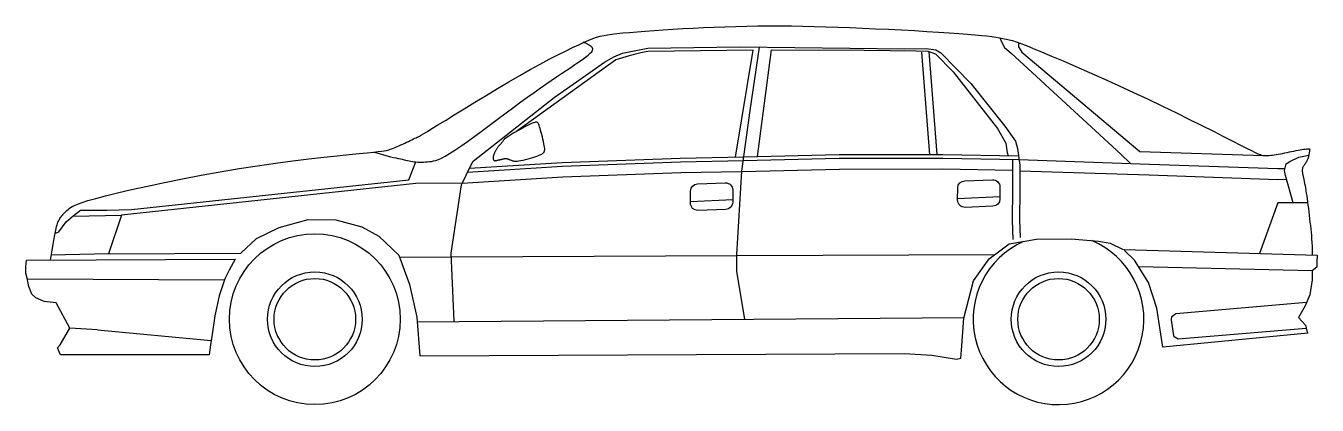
# Model space of a CAD drawing. Header units: millimetres. Extents: x -1055 to 3659, y -2 to 1382.
import ezdxf

# ---------------------------------------------------------------- set-up
doc = ezdxf.new("R2010")
doc.units = ezdxf.units.MM
doc.header["$MEASUREMENT"] = 0

# ---------------------------------------------------------------- blocks, each defined once
blk = doc.blocks.new('SYMBOL_Car_2')
for p, q in [((368.2, 807), (-705.3, 691.8)), ((538.4, 807.9), (368.2, 807)), ((3516.3, 736.6), (3448.7, 551.2)), ((3624.6, 736), (3516.3, 736.6)), ((-882.4, 688.2), (-705.3, 691.8)), ((-705.3, 691.8), (-753.6, 550.4)), ((-130.1, 645.9), (-24.7, 675.7)), ((-24.7, 675.7), (76.3, 674.7)), ((76.3, 674.7), (171.9, 649.2)), ((-213.3, 606.6), (-130.1, 645.9)), ((171.9, 649.2), (233.9, 614.2)), ((233.9, 614.2), (306.7, 545.6)), ((-269.7, 552.5), (-213.3, 606.6)), ((2462.4, 532.7), (2534.9, 586.6)), ((2534.9, 586.6), (2634.4, 604.3)), ((2634.4, 604.3), (2761.3, 604.7)), ((2761.3, 604.7), (2861.2, 597.1)), ((2861.2, 597.1), (2903.1, 588.9)), ((2903.1, 588.9), (2951.5, 566.2)), ((-753.6, 550.4), (-962.2, 545.6)), ((-753.6, 550.4), (-269.7, 552.5)), ((306.7, 545.6), (346, 437.9)), ((2404.5, 451.5), (2462.4, 532.7)), ((346, 437.9), (371.8, 319.1)), ((2369.8, 315.1), (2404.5, 451.5)), ((371.8, 319.1), (383.2, 177.8)), ((373.2, 302.8), (2370.5, 318)), ((2360.8, 198.7), (2369.8, 315.1)), ((-793.4, 272.8), (-894.5, 279.3)), ((2358.5, 169.1), (2360.8, 198.7)), ((383.2, 177.8), (2152, 186.5)), ((2152, 186.5), (2253.1, 180)), ((2253.1, 180), (2342.4, 166.3)), ((2342.4, 166.3), (2358.5, 169.1))]:
    blk.add_line(p, q)
for points in [[(-965.2, 527.4), (-959.2, 563.6), (-954.3, 592.1), (-950.4, 614), (-947.3, 630.3), (-944.8, 642.2), (-942.8, 650.6), (-941.1, 656.5), (-939.5, 661.2), (-937.9, 665.3), (-936.3, 669.1), (-934.6, 672.8), (-932.8, 676.2), (-930.8, 679.5), (-928.8, 682.7), (-926.6, 685.8), (-924.1, 688.9), (-921.5, 692), (-918.7, 695.2), (-915.6, 698.4), (-912.4, 701.7), (-908.8, 705), (-905.1, 708.3), (-901.1, 711.8), (-896.8, 715.3), (-892.1, 718.9), (-886.1, 722.8), (-877.8, 727.2), (-866.1, 732.1), (-849.9, 737.9), (-828.2, 744.7), (-800, 752.6), (-764.3, 761.9), (-720.3, 772.6), (-668.9, 784.5), (-611.4, 797.3), (-549.1, 810.5), (-483.2, 823.9), (-415, 837), (-345.7, 849.6), (-276.5, 861.3), (-208.8, 871.9), (-143.2, 881.2), (-80.6, 889.5), (-21.7, 896.7), (32.8, 902.9), (82, 908.2), (125.2, 912.6), (161.7, 916.3), (191, 919.2), (213.7, 921.5), (231, 923.4), (243.8, 924.9), (253.1, 926.2), (260, 927.4), (265.3, 928.7), (270.2, 930.2), (275.4, 932), (281, 934), (287.1, 936.3), (293.5, 938.9), (300.1, 941.6), (307, 944.5), (313.9, 947.6), (321, 950.8), (328, 954), (335, 957.3), (341.7, 960.5), (348.2, 963.7), (354.3, 966.7), (360, 969.4), (365.1, 971.9), (369.6, 974), (373.4, 975.8), (377.4, 977.8), (382.3, 980.3), (389, 984), (398.2, 989.3), (410.8, 996.9), (427.6, 1007.1), (449.4, 1020.5), (476.8, 1037.4), (509.1, 1057.4), (545.2, 1079.6), (584.2, 1103.5), (624.9, 1128.3), (666.5, 1153.3), (708, 1177.8), (748.2, 1201.2), (786.3, 1222.7), (822.2, 1242.3), (855.7, 1260.1), (886.6, 1276.1), (915, 1290.3), (940.6, 1302.8), (963.4, 1313.5), (983.4, 1322.6), (1000.4, 1330), (1015.3, 1335.9), (1028.8, 1340.7), (1041.6, 1344.4), (1054.6, 1347.4), (1068.7, 1349.9), (1084.5, 1352), (1102.9, 1354), (1124.5, 1356.2), (1149.1, 1358.4), (1176.5, 1360.7), (1206.4, 1363), (1238.3, 1365.3), (1272.1, 1367.6), (1307.4, 1369.8), (1343.8, 1372), (1381, 1374), (1419.1, 1375.9), (1457.8, 1377.6), (1497.1, 1379), (1536.8, 1380.3), (1576.9, 1381.2), (1617.3, 1381.9), (1658, 1382.3), (1698.7, 1382.3), (1739.8, 1381.9), (1781.2, 1381.3), (1823.2, 1380.3), (1865.9, 1379.1), (1909.5, 1377.6), (1954.2, 1375.9), (2000, 1374), (2047.1, 1371.9), (2094.7, 1369.6), (2142.2, 1367.3), (2188.8, 1364.8), (2233.8, 1362.2), (2276.5, 1359.7), (2316, 1357.1), (2351.7, 1354.6), (2383, 1352.2), (2410.1, 1349.8), (2433.6, 1347.5), (2453.9, 1345.2), (2471.5, 1342.9), (2486.7, 1340.7), (2500.2, 1338.5), (2512.2, 1336.4), (2523.5, 1334.1), (2534.7, 1331.5), (2546.9, 1328.2), (2560.9, 1323.7), (2577.7, 1317.8), (2598.1, 1310), (2623, 1300.1), (2653.4, 1287.5), (2689.9, 1272.1), (2731.8, 1254.1), (2778.1, 1233.9), (2827.9, 1211.9), (2880.2, 1188.6), (2933.9, 1164.2), (2988.3, 1139.3), (3042.1, 1114.1), (3094.7, 1089.1), (3145.3, 1064.5), (3193.5, 1040.9), (3238.6, 1018.4), (3280.3, 997.5), (3317.9, 978.5), (3351, 961.7), (3379, 947.4), (3401.6, 936), (3419.4, 927.1), (3433, 920.5), (3443.2, 915.8), (3450.8, 912.6), (3456.5, 910.7), (3461, 909.7), (3465.2, 909.2), (3469.5, 908.9), (3474.1, 908.9), (3479.1, 909.1), (3484.5, 909.4), (3490.2, 910), (3496.3, 910.8), (3502.9, 911.7), (3509.8, 912.8), (3517.2, 914.1), (3524.9, 915.5), (3533, 917), (3541.2, 918.7), (3549.5, 920.3), (3557.8, 922), (3566.1, 923.7), (3574.3, 925.4), (3582.2, 926.9), (3589.9, 928.4), (3597.1, 929.8), (3603.8, 931), (3610, 932), (3615.5, 932.8), (3620.3, 933.4), (3624.2, 933.7), (3627.2, 933.8), (3629.4, 933.5), (3630.9, 932.9), (3631.7, 932), (3632.1, 930.8), (3632.1, 929.3), (3631.9, 927.5), (3631.5, 925.3), (3631.1, 922.7), (3630.6, 919.9), (3630.1, 916.9), (3629.5, 913.7), (3628.8, 910.4), (3628.1, 907.1), (3627.2, 903.8), (3626.3, 900.6), (3625.2, 897.5), (3624.1, 894.6), (3622.8, 891.8), (3621.4, 889.1), (3620, 886.5), (3618.5, 883.9), (3616.9, 881.4), (3615.2, 879), (3613.5, 876.5), (3611.8, 874.1), (3610.2, 871.6), (3608.7, 869), (3607.4, 866.4), (3606.2, 863.6), (3605.4, 860.7), (3604.9, 857.6), (3604.7, 854.3), (3604.9, 850.8), (3605.4, 846.9), (3606.1, 842.7), (3607.1, 838.1), (3608.2, 833), (3609.4, 827.4), (3610.8, 821.3), (3612.2, 814.5), (3613.6, 807.1), (3615.1, 799.2), (3616.5, 790.6), (3618, 781.5), (3619.6, 771.8), (3621.1, 761.5), (3622.6, 750.8), (3624.1, 739.5), (3625.7, 727.7), (3627.2, 715.7), (3628.6, 703.4), (3630.1, 690.9), (3631.6, 678.5), (3633, 666.1), (3634.4, 653.8), (3635.8, 641.8), (3637.1, 629.7), (3638.2, 617.5), (3639.2, 604.9), (3640, 591.6), (3640.6, 577.5), (3640.8, 562.3), (3640.6, 545.7)], [(216, 921.5), (234.4, 915.9), (250.5, 911.4), (264.4, 907.7), (276.5, 904.7), (287.1, 902.3), (296.4, 900.3), (304.6, 898.6), (312.2, 897.1), (319.2, 895.5), (325.8, 893.9), (332.2, 892.4), (338.3, 890.9), (344.4, 889.6), (350.4, 888.4), (356.5, 887.3), (362.7, 886.4), (369.1, 885.8), (375.7, 885.4), (382.5, 885.2), (389.5, 885.1), (396.6, 885.3), (403.7, 885.7), (410.9, 886.2), (418.1, 886.9), (425.4, 887.8), (433.1, 889.1), (441.6, 891.4), (451.4, 894.9), (462.8, 900), (476.2, 907.1), (492.1, 916.4), (510.9, 928.5), (532.8, 943.4), (557.4, 960.8), (584, 980.2), (612, 1000.8), (640.9, 1022.3), (670, 1044), (698.7, 1065.4), (726.3, 1085.8), (752.5, 1105), (777.1, 1122.8), (800.3, 1139.3), (822.3, 1154.8), (843.1, 1169.2), (862.9, 1182.8), (881.8, 1195.6), (900, 1207.8), (917.4, 1219.4), (934.1, 1230.5), (949.7, 1240.9), (964.1, 1250.7), (977.1, 1259.8), (988.4, 1268.1), (998, 1275.5), (1005.6, 1282.2), (1011, 1288), (1014.2, 1293.1), (1014.9, 1297.8), (1013.3, 1302.3), (1009, 1306.8), (1002.1, 1311.6), (992.5, 1317), (980.1, 1323.1)], [(2500.6, 1338.5), (2507.3, 1324.4), (2518, 1302.8), (2542.5, 1282.7), (2943, 913.9), (2978.2, 880)], [(508.8, 304.8), (497.9, 552.4), (535.5, 802), (540.5, 812), (564.3, 863.1), (577.6, 888.3), (874, 1121), (1057.4, 1249.4), (1091.8, 1269.7), (1123.3, 1282.5), (1159.2, 1290.4), (1215.7, 1300.2), (1552, 1305.3), (2154.4, 1298.5), (2231.8, 1299.8), (2266.7, 1294.3), (2284.9, 1283.9), (2394.5, 1171.7), (2519, 1016), (2557.8, 961.4), (2565, 934.5), (2573.6, 873.9)], [(1535.8, 903.2), (1600.8, 1292.9), (1216.2, 1288.6), (1190, 1283.2), (1147.8, 1272.5), (1098.7, 1258.7), (737.9, 997.9)], [(1569.9, 311.8), (1541.2, 485.8), (1541.1, 547.8), (1559.5, 852.2), (1589.9, 1073.3), (1623.3, 1304.5)], [(1615.7, 904.9), (1667.7, 1295), (2006, 1293.5), (2195.9, 1291.5), (2237.7, 1290), (2266.1, 1280.6), (2331, 1214.8), (2492.8, 1007.4), (2522.5, 953.8), (2528.1, 918.7), (2530.9, 908.9)], [(2245.5, 911.1), (2216, 1286.4)], [(2271.9, 913.2), (2242.4, 1288.4)], [(2576.1, 1318.4), (2569.2, 1316.3), (2569.3, 1305.6), (2581.5, 1286.7), (3011.7, 923.5), (3463.5, 909.4)], [(564.1, 862.6), (903.2, 883.8), (1334.2, 899.6), (1566.6, 903.8)], [(1564.8, 890.4), (1914.6, 899.3), (2292.9, 900), (2570.6, 894.9)], [(1566.6, 903.7), (1914.4, 912.5), (2293, 913.2), (2568.7, 908.2)], [(3572, 736.2), (3544.1, 836.6), (3540.1, 854), (3546.7, 878.5), (3560.1, 887.6), (3592.5, 902.7), (3628.8, 910.4)], [(-949.3, 624.3), (-934.2, 631), (-907.4, 667.4), (-881.8, 688.7), (-855, 709.3), (-759.4, 709.5), (-669, 712.4), (342.9, 820.4), (368.3, 885.9)], [(538.4, 807.9), (905.8, 830.9), (1335.7, 846.7), (1559.4, 850.7)], [(557.7, 848.9), (903.9, 870.6), (1334.6, 886.4), (1564.8, 890.5)], [(1559.4, 850.7), (1915.2, 859.5), (2292.6, 860.2), (2547.2, 855.6)], [(2547.1, 895.3), (2547.3, 784.1), (2545.9, 674.7), (2548.2, 602.8)], [(2570.6, 894.9), (3047.3, 877.8), (3515.9, 861.2), (3542.3, 862.3)], [(2573.6, 874.2), (2573.8, 784), (2572.4, 675), (2574.5, 610.1)], [(2573.7, 853.5), (3045.9, 838), (3516, 821.5), (3547.9, 822.7)], [(2346.8, 752.5), (2501.2, 759.5)], [(1371.4, 741.3), (1525.7, 748.3)], [(309.2, 538.7), (495.9, 539.5)], [(498.4, 539.5), (1541.1, 544)], [(1541.1, 544), (2483.1, 548.1)], [(3641.7, 488), (3007.7, 502.6)], [(-1049.6, 459.1), (-330.6, 455)], [(3619.7, 277.8), (3151.9, 239.2), (3136.9, 247.5), (3134.5, 259.7), (3127.7, 309.5), (3128.8, 321.7), (3143.4, 332.4), (3621, 373.7)], [(-793.4, 272.8), (-378.4, 234)]]:
    blk.add_lwpolyline(points)
for points in [[(683.4, 957.4), (681.9, 955.5), (680.2, 953.5), (678.5, 951.6), (676.8, 949.7), (675, 947.8), (673.3, 945.9), (671.5, 943.9), (669.9, 942), (668.3, 940), (666.9, 938), (665.5, 936), (664.2, 934), (663, 932), (661.8, 929.9), (660.6, 927.9), (659.5, 925.8), (658.4, 923.7), (657.4, 921.6), (656.3, 919.5), (655.4, 917.4), (654.5, 915.4), (653.6, 913.5), (652.9, 911.7), (652.2, 909.9), (651.7, 908.3), (651.3, 906.8), (651, 905.4), (650.7, 904), (650.6, 902.7), (650.6, 901.4), (650.6, 900.2), (650.8, 898.9), (651, 897.7), (651.3, 896.4), (651.6, 895.2), (652.1, 894.1), (652.6, 893), (653.2, 892.1), (653.9, 891.3), (654.6, 890.7), (655.4, 890.3), (656.3, 890.1), (657.2, 890.1), (658.2, 890.1), (659.3, 890.3), (660.5, 890.6), (661.7, 890.9), (663, 891.2), (664.4, 891.5), (665.9, 891.8), (667.4, 892.1), (668.9, 892.4), (670.5, 892.8), (672, 893.1), (673.6, 893.4), (675.1, 893.7), (676.6, 894), (678, 894.4), (679.5, 894.7), (680.9, 895), (682.3, 895.4), (683.7, 895.7), (685.1, 896.1), (686.5, 896.4), (687.9, 896.8), (689.4, 897.1), (690.9, 897.4), (692.4, 897.6), (694, 897.8), (695.6, 897.9), (697.2, 897.9), (698.9, 897.8), (700.6, 897.6), (702.3, 897.2), (704.1, 896.8), (705.9, 896.2), (707.8, 895.5), (709.8, 894.7), (711.9, 893.8), (714, 892.9), (716.2, 891.8), (718.7, 890.8), (721.5, 889.8), (724.7, 889.1), (728.6, 888.6), (733.1, 888.4), (738.5, 888.6), (744.9, 889.4), (752.3, 890.7), (760.5, 892.4), (769.3, 894.6), (778.3, 897), (787.2, 899.6), (795.8, 902.2), (803.7, 904.8), (810.7, 907.2), (816.7, 909.3), (821.5, 911.2), (825.4, 913), (828.5, 914.6), (831, 916), (832.9, 917.4), (834.4, 918.8), (835.7, 920.2), (836.8, 921.7), (837.7, 923.4), (838.5, 925.4), (839, 927.9), (839.2, 931), (839.1, 934.9), (838.6, 939.6), (837.7, 945.4), (836.4, 952.2), (834.8, 959.9), (832.8, 968.2), (830.7, 976.8), (828.5, 985.4), (826.3, 993.6), (824.1, 1001.3), (822.1, 1008.1), (820.4, 1013.7), (818.9, 1018.3), (817.5, 1022), (816.2, 1024.8), (815, 1027), (813.8, 1028.5), (812.5, 1029.6), (811.1, 1030.3), (809.6, 1030.8), (807.8, 1030.9), (805.5, 1030.7), (802.6, 1030), (798.9, 1028.8), (794.3, 1026.9), (788.6, 1024.4), (781.7, 1021.1), (773.5, 1017), (764.3, 1012.2), (754.4, 1007), (744.3, 1001.4), (734.2, 995.8), (724.5, 990.3), (715.7, 985), (708, 980.2), (701.7, 975.9), (696.8, 972.2), (693, 969), (690.1, 966.2), (687.9, 963.7), (686.2, 961.4), (684.7, 959.4)], [(2954.2, 566.2), (3659.4, 544.9), (3657.8, 520.4), (3657.9, 501.9), (3641.7, 488), (3640.6, 455.6), (3632.8, 400.8), (3615.1, 360.1), (3591.1, 318.2), (3616.8, 290.2), (3622, 268.5), (3624.7, 260.6), (3095.5, 209.5), (3073.5, 352.4), (3043.7, 445.5), (2992.2, 527.2), (2957, 561)], [(-386.2, 182), (-928.3, 182), (-938.9, 207.8), (-929.5, 218.5), (-894.5, 279.3), (-944.8, 372), (-987.8, 376.3), (-1018.6, 389.7), (-1033.6, 403.1), (-1044.3, 431.5), (-1049.9, 461.1), (-1049.9, 461.1), (-1055.1, 479.6), (-1055.1, 502.5), (-1052.8, 527), (-291.3, 531.1), (-313, 490.4), (-329.1, 459.6), (-349.1, 397.6), (-365.2, 324.5), (-375.7, 249.1), (-381.2, 218.3)]]:
    blk.add_lwpolyline(points, close=True)
for points in [[(1397.4, 805.8), (1498.3, 809.3, -0.424032), (1525.7, 782.9), (1525.8, 739.1, -0.403796), (1500.3, 712.6), (1398.8, 708.8, -0.428312), (1371.4, 735.6), (1371.8, 779.6, -0.40092)], [(2372.8, 817), (2473.7, 820.6, -0.424032), (2501.1, 794.1), (2501.2, 750.4, -0.403796), (2475.7, 723.8), (2374.3, 720, -0.428312), (2346.8, 746.8), (2347.2, 790.8, -0.40092)]]:
    blk.add_lwpolyline(points, format="xyb", close=True)
for centre, radius in [((0, 311.7), 311.7), ((0, 311.7), 172.7), ((2715.1, 311.7), 172.7), ((0, 311.7), 148.7), ((2715.1, 311.7), 148.7)]:
    blk.add_circle(centre, radius)
blk.add_arc((2715.1, 311.7), 311.7, 114.3118, 67.1344)

msp = doc.modelspace()

# ---------------------------------------------------------------- block references
msp.add_blockref('SYMBOL_Car_2', (0, 0))

doc.saveas('drawing.dxf')
